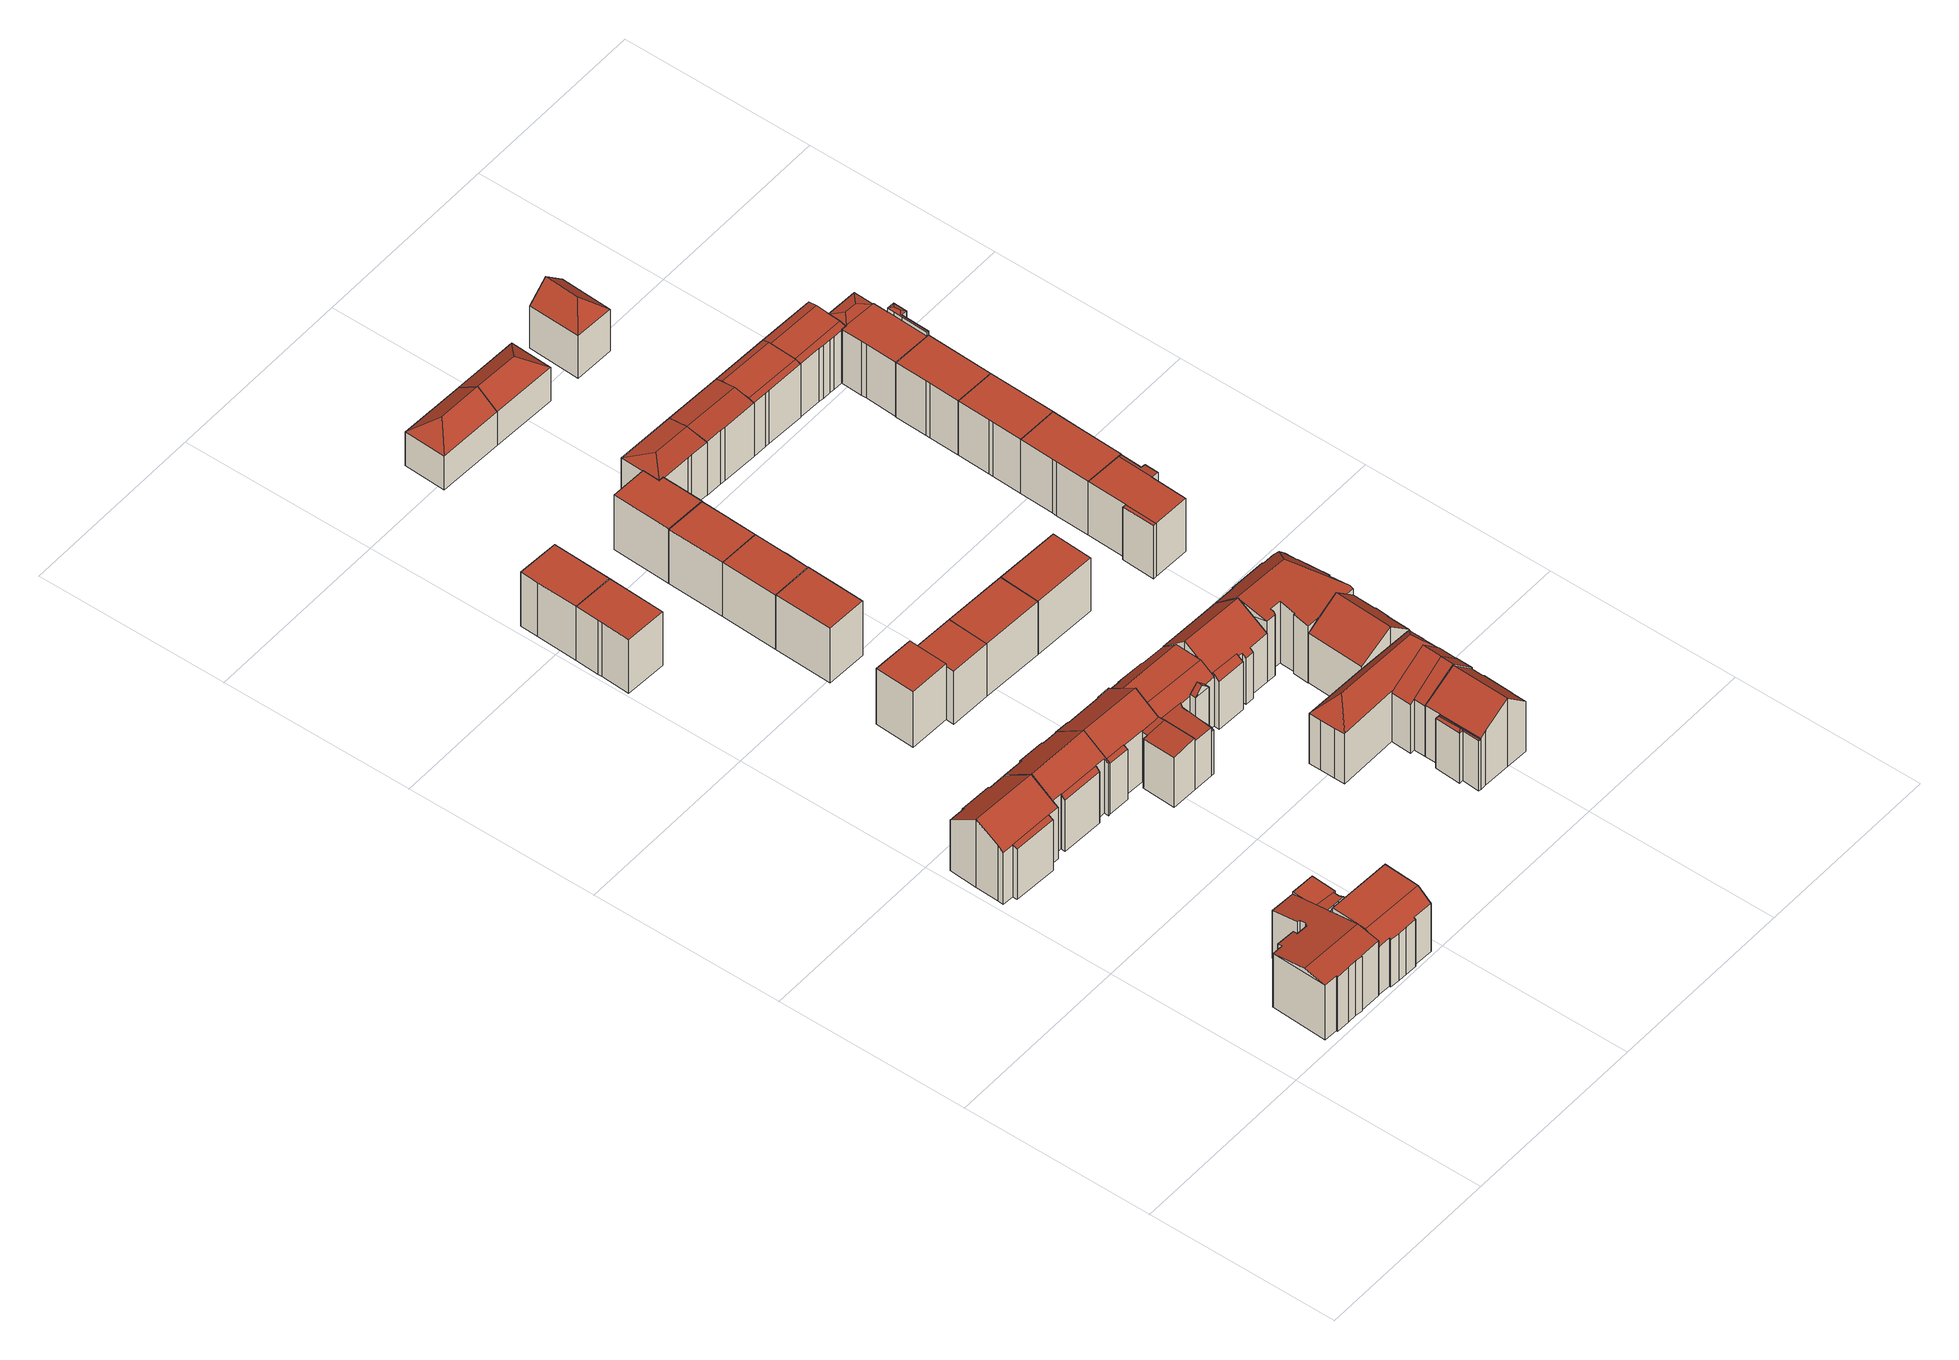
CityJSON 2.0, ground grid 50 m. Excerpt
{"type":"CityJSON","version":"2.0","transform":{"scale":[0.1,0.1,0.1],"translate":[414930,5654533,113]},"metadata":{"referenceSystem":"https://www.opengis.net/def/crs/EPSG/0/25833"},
"CityObjects":{
"building1":{"type":"Building","attributes":{"Dachtyp_tdc":"tdcFreeFormRoof","Gemeindeschluessel":14612000,"Dachneigung":10.13,"QualitaetDacherkennung":22,"Geometrietyp2DReferenz":"3000","measuredHeight":17.87,"function":"31001_9998","roofType":"5000"},"geometry":[{"type":"Solid","lod":"2","boundaries":[[[[0,1,2,3]],[[1,4,5,2]],[[4,6,7,5]],[[6,8,9,7]],[[8,10,11,9]],[[10,12,13,11]],[[12,14,15,13]],[[14,16,17,15]],[[16,18,19,17]],[[18,20,21,19]],[[20,22,23,21]],[[22,24,25,23]],[[24,26,27,25]],[[26,28,29,27]],[[28,30,31,29]],[[30,32,33,31]],[[32,34,35,33]],[[34,36,37,35]],[[36,38,39,37]],[[38,0,3,39]],[[22,20,18,16,40,41,30,28,26,24]],[[40,14,12,10,8,6,4,1,0,38,36,34,32,41]],[[32,30,41]],[[16,14,40]],[[3,2,5,7,9,11,13,15,17,19,21,23,25,27,29,31,33,35,37,39]]]],"semantics":{"surfaces":[{"type":"WallSurface"},{"type":"RoofSurface"},{"type":"GroundSurface"}],"values":[[0,0,0,0,0,0,0,0,0,0,0,0,0,0,0,0,0,0,0,0,1,1,0,0,2]]}}]},
"building2":{"type":"Building","attributes":{"Gemeindeschluessel":14612000,"Geometrietyp2DReferenz":"3000","function":"31001_9998","roofType":"9999"},"children":["building2-1","building2-2"]},
"building2-1":{"type":"BuildingPart","attributes":{"Dachtyp_tdc":"tdcGableRoof","Dachneigung":35.76,"QualitaetDacherkennung":79,"Geometrietyp2DReferenz":"3000","measuredHeight":20.87,"roofType":"3100"},"parents":["building2"],"geometry":[{"type":"MultiSurface","lod":"2","boundaries":[[[42,43,44,45]],[[46,47,48,49]],[[47,50,51,48]],[[50,52,53,51]],[[52,54,55,53]],[[54,56,57,55]],[[56,58,59,57]],[[58,60,61,59]],[[60,62,63,61]],[[62,64,65,63]],[[64,66,67,65]],[[66,68,69,67]],[[68,70,71,69]],[[70,72,73,71]],[[72,42,45,73]],[[68,66,64,62,60,58,56,54,52]],[[52,50,47,46,43,42,72,70,68]],[[45,44,49,48,51,53,55,57,59,61,63,65,67,69,71,73]]],"semantics":{"surfaces":[{"type":"WallSurface"},{"type":"RoofSurface"},{"type":"GroundSurface"}],"values":[0,0,0,0,0,0,0,0,0,0,0,0,0,0,0,1,1,2]}}]},
"building2-2":{"type":"BuildingPart","attributes":{"Dachtyp_tdc":"tdcPolyFlatRoof","Dachneigung":26.68,"QualitaetDacherkennung":44,"Geometrietyp2DReferenz":"3000","measuredHeight":16.11,"roofType":"2100"},"parents":["building2"],"geometry":[{"type":"MultiSurface","lod":"2","boundaries":[[[74,75,46,49,76]],[[77,78,79,44,43]],[[78,74,76,79]],[[78,77,75,74]],[[76,49,44,79]]],"semantics":{"surfaces":[{"type":"WallSurface"},{"type":"RoofSurface"},{"type":"GroundSurface"}],"values":[0,0,0,1,2]}}]},
"building3":{"type":"Building","attributes":{"Gemeindeschluessel":14612000,"Geometrietyp2DReferenz":"3000","function":"31001_9998","roofType":"9999"},"children":["building3-1","building3-2","building3-3"]},
"building3-1":{"type":"BuildingPart","attributes":{"Dachtyp_tdc":"tdcPolyFlatRoof","Dachneigung":2.67,"QualitaetDacherkennung":69,"Geometrietyp2DReferenz":"3000","measuredHeight":15.21,"roofType":"2100"},"parents":["building3"],"geometry":[{"type":"MultiSurface","lod":"2","boundaries":[[[80,81,82,83,84]],[[81,85,86,87,82]],[[88,89,90,91,92,93]],[[88,85,81,80,89]],[[91,83,82,87,92]]],"semantics":{"surfaces":[{"type":"WallSurface"},{"type":"RoofSurface"},{"type":"GroundSurface"}],"values":[0,0,0,1,2]}}]},
"building3-2":{"type":"BuildingPart","attributes":{"Dachtyp_tdc":"tdcPolyFlatRoof","Dachneigung":0,"QualitaetDacherkennung":48,"Geometrietyp2DReferenz":"3000","measuredHeight":15.08,"roofType":"1000"},"parents":["building3"],"geometry":[{"type":"MultiSurface","lod":"2","boundaries":[[[90,94,15,91]],[[94,95,96,15]],[[95,97,98,96]],[[97,84,83,98]],[[84,97,95,94,90]],[[91,15,96,98,83]]],"semantics":{"surfaces":[{"type":"WallSurface"},{"type":"RoofSurface"},{"type":"GroundSurface"}],"values":[0,0,0,0,1,2]}}]},
"building3-3":{"type":"BuildingPart","attributes":{"Dachtyp_tdc":"tdcCutGableRoof","Dachneigung":0.416,"QualitaetDacherkennung":64,"Geometrietyp2DReferenz":"3000","measuredHeight":17.98,"roofType":"9999"},"parents":["building3"],"geometry":[{"type":"MultiSurface","lod":"2","boundaries":[[[86,99,100,87]],[[99,101,102,100]],[[101,103,104,102]],[[103,105,106,104]],[[105,107,108,106]],[[107,109,110,108]],[[109,111,112,110]],[[111,113,114,112]],[[113,115,116,114]],[[115,117,118,116]],[[117,119,120,118]],[[119,121,122,120]],[[121,123,124,122]],[[123,125,126,124]],[[125,127,128,126]],[[127,129,130,128]],[[129,131,17,130]],[[131,132,133,17]],[[132,134,135,133]],[[134,93,92,135]],[[111,109,107,105,103,101,99,86,93,134]],[[132,131,129,127,125,123,121,119,117,115,113]],[[134,132,113,111]],[[92,87,100,102,104,106,108,110,112,114,116,118,120,122,124,126,128,130,17,133,135]]],"semantics":{"surfaces":[{"type":"WallSurface"},{"type":"RoofSurface"},{"type":"GroundSurface"}],"values":[0,0,0,0,0,0,0,0,0,0,0,0,0,0,0,0,0,0,0,0,1,1,1,2]}}]},
"building4":{"type":"Building","attributes":{"Gemeindeschluessel":14612000,"Geometrietyp2DReferenz":"3000","function":"31001_9998","roofType":"9999"},"children":["building4-1","building4-2"]},
"building4-1":{"type":"BuildingPart","attributes":{"Dachtyp_tdc":"tdcGableRoof","Dachneigung":36.24,"QualitaetDacherkennung":75,"Geometrietyp2DReferenz":"3000","measuredHeight":21.09,"roofType":"3100"},"parents":["building4"],"geometry":[{"type":"MultiSurface","lod":"2","boundaries":[[[136,137,138,139]],[[137,140,138]],[[141,142,143,144,145]],[[142,70,146,143]],[[70,147,148,146]],[[147,149,150,148]],[[149,151,152,150]],[[151,153,154,152]],[[153,155,156,154]],[[155,157,158,156]],[[157,159,160,158]],[[159,161,162,160]],[[161,163,164,162]],[[163,165,166,164]],[[165,136,139,166]],[[161,159,157,155,153,151,149,147]],[[147,70,142,141,137,136,165,163,161]],[[139,138,144,143,146,148,150,152,154,156,158,160,162,164,166]]],"semantics":{"surfaces":[{"type":"WallSurface"},{"type":"RoofSurface"},{"type":"GroundSurface"}],"values":[0,0,0,0,0,0,0,0,0,0,0,0,0,0,0,1,1,2]}}]},
"building4-2":{"type":"BuildingPart","attributes":{"Dachtyp_tdc":"tdcPolyFlatRoof","Dachneigung":36.3,"QualitaetDacherkennung":16,"Geometrietyp2DReferenz":"3000","measuredHeight":16.67,"roofType":"2100"},"parents":["building4"],"geometry":[{"type":"MultiSurface","lod":"2","boundaries":[[[140,167,168,138]],[[167,169,170,168]],[[169,145,144,170]],[[145,169,167,140]],[[138,168,170,144]]],"semantics":{"surfaces":[{"type":"WallSurface"},{"type":"RoofSurface"},{"type":"GroundSurface"}],"values":[0,0,0,1,2]}}]},
"building5":{"type":"Building","attributes":{"Dachtyp_tdc":"tdcPolyFlatRoof","Gemeindeschluessel":14612000,"Dachneigung":0,"QualitaetDacherkennung":67,"Geometrietyp2DReferenz":"3000","measuredHeight":16.69,"function":"31001_9998","roofType":"1000"},"geometry":[{"type":"Solid","lod":"2","boundaries":[[[[171,172,173,174]],[[172,175,176,173]],[[175,177,178,176]],[[177,179,180,178]],[[179,181,182,180]],[[181,171,174,182]],[[181,179,177,175,172,171]],[[174,173,176,178,180,182]]]],"semantics":{"surfaces":[{"type":"WallSurface"},{"type":"RoofSurface"},{"type":"GroundSurface"}],"values":[[0,0,0,0,0,0,1,2]]}}]},
"building6":{"type":"Building","attributes":{"Dachtyp_tdc":"tdcPolyFlatRoof","Gemeindeschluessel":14612000,"Dachneigung":0,"QualitaetDacherkennung":66,"Geometrietyp2DReferenz":"3000","measuredHeight":16.66,"function":"31001_9998","roofType":"1000"},"geometry":[{"type":"Solid","lod":"2","boundaries":[[[[177,183,184,178]],[[183,185,186,184]],[[185,187,188,186]],[[187,189,190,188]],[[189,179,180,190]],[[179,177,178,180]],[[179,189,187,185,183,177]],[[178,184,186,188,190,180]]]],"semantics":{"surfaces":[{"type":"WallSurface"},{"type":"RoofSurface"},{"type":"GroundSurface"}],"values":[[0,0,0,0,0,0,1,2]]}}]},
"building7":{"type":"Building","attributes":{"Gemeindeschluessel":14612000,"Geometrietyp2DReferenz":"3000","function":"31001_9998","roofType":"9999"},"children":["building7-1","building7-2","building7-3","building7-4"]},
"building7-1":{"type":"BuildingPart","attributes":{"Dachtyp_tdc":"tdcGableRoof","Dachneigung":34.81,"QualitaetDacherkennung":81,"Geometrietyp2DReferenz":"3000","measuredHeight":20.16,"roofType":"3100"},"parents":["building7"],"geometry":[{"type":"MultiSurface","lod":"2","boundaries":[[[191,192,193,194]],[[192,195,196,193]],[[195,197,198,196]],[[197,199,200,198]],[[199,201,202,200]],[[201,203,204,202]],[[203,205,206,204]],[[207,208,209,210,211]],[[212,213,214,215]],[[213,216,217,214]],[[216,218,219,217]],[[218,191,194,219]],[[213,212,208,207,220,205,203]],[[203,201,199,197,195,192,191,218,216,213]],[[194,193,196,198,200,202,204,206,210,209,215,214,217,219]]],"semantics":{"surfaces":[{"type":"WallSurface"},{"type":"RoofSurface"},{"type":"GroundSurface"}],"values":[0,0,0,0,0,0,0,0,0,0,0,0,1,1,2]}}]},
"building7-2":{"type":"BuildingPart","attributes":{"Dachtyp_tdc":"tdcPolyFlatRoof","Dachneigung":5.55,"QualitaetDacherkennung":67,"Geometrietyp2DReferenz":"3000","measuredHeight":15.84,"roofType":"2100"},"parents":["building7"],"geometry":[{"type":"MultiSurface","lod":"2","boundaries":[[[221,222,223,206,205]],[[211,210,224,225]],[[225,226,222,221,220,211]],[[210,206,223,224]]],"semantics":{"surfaces":[{"type":"WallSurface"},{"type":"RoofSurface"},{"type":"GroundSurface"}],"values":[0,0,1,2]}}]},
"building7-3":{"type":"BuildingPart","attributes":{"Dachtyp_tdc":"tdcPolyFlatRoof","Dachneigung":24.19,"QualitaetDacherkennung":77,"Geometrietyp2DReferenz":"3000","measuredHeight":15.97,"roofType":"2100"},"parents":["building7"],"geometry":[{"type":"MultiSurface","lod":"2","boundaries":[[[227,228,229,209,208]],[[228,230,231,229]],[[230,232,212,215,231]],[[232,230,228,227]],[[209,229,231,215]]],"semantics":{"surfaces":[{"type":"WallSurface"},{"type":"RoofSurface"},{"type":"GroundSurface"}],"values":[0,0,0,1,2]}}]},
"building7-4":{"type":"BuildingPart","attributes":{"Dachtyp_tdc":"tdcPolyFlatRoof","Dachneigung":6.52,"QualitaetDacherkennung":81,"Geometrietyp2DReferenz":"3000","measuredHeight":15.91,"roofType":"2100"},"parents":["building7"],"geometry":[{"type":"MultiSurface","lod":"2","boundaries":[[[233,225,224,234]],[[235,236,237,223,222]],[[236,238,239,237]],[[238,233,234,239]],[[238,236,235,226,225,233]],[[234,224,223,237,239]]],"semantics":{"surfaces":[{"type":"WallSurface"},{"type":"RoofSurface"},{"type":"GroundSurface"}],"values":[0,0,0,0,1,2]}}]},
"building8":{"type":"Building","attributes":{"Gemeindeschluessel":14612000,"Geometrietyp2DReferenz":"3000","function":"31001_9998","roofType":"9999"},"children":["building8-1","building8-2"]},
"building8-1":{"type":"BuildingPart","attributes":{"Dachtyp_tdc":"tdcPolyFlatRoof","Dachneigung":0,"QualitaetDacherkennung":67,"Geometrietyp2DReferenz":"3000","measuredHeight":16.32,"roofType":"1000"},"parents":["building8"],"geometry":[{"type":"MultiSurface","lod":"2","boundaries":[[[240,241,242,243]],[[244,245,246,247]],[[245,248,249,246]],[[248,250,251,249]],[[250,252,253,251]],[[252,240,243,253]],[[252,250,248,245,244,241,240]],[[243,242,247,246,249,251,253]]],"semantics":{"surfaces":[{"type":"WallSurface"},{"type":"RoofSurface"},{"type":"GroundSurface"}],"values":[0,0,0,0,0,0,1,2]}}]},
"building8-2":{"type":"BuildingPart","attributes":{"Dachtyp_tdc":"tdcPolyFlatRoof","Dachneigung":0,"QualitaetDacherkennung":63,"Geometrietyp2DReferenz":"3000","measuredHeight":17.08,"roofType":"1000"},"parents":["building8"],"geometry":[{"type":"MultiSurface","lod":"2","boundaries":[[[254,255,256,242,241]],[[255,257,258,256]],[[257,259,244,247,258]],[[259,257,255,254]],[[242,256,258,247]]],"semantics":{"surfaces":[{"type":"WallSurface"},{"type":"RoofSurface"},{"type":"GroundSurface"}],"values":[0,0,0,1,2]}}]},
"building9":{"type":"Building","attributes":{"Dachtyp_tdc":"tdcPolyFlatRoof","Gemeindeschluessel":14612000,"Dachneigung":0,"QualitaetDacherkennung":48,"Geometrietyp2DReferenz":"3000","measuredHeight":16.75,"function":"31001_9998","roofType":"1000"},"geometry":[{"type":"Solid","lod":"2","boundaries":[[[[260,261,262,263]],[[261,264,265,262]],[[264,266,267,265]],[[266,268,269,267]],[[268,260,263,269]],[[268,266,264,261,260]],[[263,262,265,267,269]]]],"semantics":{"surfaces":[{"type":"WallSurface"},{"type":"RoofSurface"},{"type":"GroundSurface"}],"values":[[0,0,0,0,0,1,2]]}}]},
"building10":{"type":"Building","attributes":{"Gemeindeschluessel":14612000,"Geometrietyp2DReferenz":"3000","function":"31001_9998","roofType":"9999"},"children":["building10-1","building10-2","building10-3","building10-4"]},
"building10-1":{"type":"BuildingPart","attributes":{"Dachtyp_tdc":"tdcGableRoof","Dachneigung":42.31,"QualitaetDacherkennung":52,"Geometrietyp2DReferenz":"3000","measuredHeight":17.68,"roofType":"3100"},"parents":["building10"],"geometry":[{"type":"MultiSurface","lod":"2","boundaries":[[[270,271,272,273,274]],[[271,275,276,272]],[[275,277,278,279,276]],[[270,280,281,271]],[[282,281,280,283]],[[277,283,280,270]],[[275,282,283,277]],[[271,281,282,275]],[[272,276,279,273]]],"semantics":{"surfaces":[{"type":"WallSurface"},{"type":"RoofSurface"},{"type":"GroundSurface"}],"values":[0,0,0,1,1,0,0,0,2]}}]},
"building10-2":{"type":"BuildingPart","attributes":{"Dachtyp_tdc":"tdcPolyFlatRoof","Dachneigung":3.06,"QualitaetDacherkennung":76,"Geometrietyp2DReferenz":"3000","measuredHeight":15.41,"roofType":"2100"},"parents":["building10"],"geometry":[{"type":"MultiSurface","lod":"2","boundaries":[[[284,285,286,287,288]],[[285,289,290,291,286]],[[292,293,294,295,296]],[[293,297,298,299,294]],[[297,293,292,289,285,284]],[[287,286,291,295,294,299]]],"semantics":{"surfaces":[{"type":"WallSurface"},{"type":"RoofSurface"},{"type":"GroundSurface"}],"values":[0,0,0,0,1,2]}}]},
"building10-3":{"type":"BuildingPart","attributes":{"Dachtyp_tdc":"tdcFreeFormRoof","Dachneigung":68.89,"QualitaetDacherkennung":36,"Geometrietyp2DReferenz":"3000","measuredHeight":14.63,"roofType":"5000"},"parents":["building10"],"geometry":[{"type":"MultiSurface","lod":"2","boundaries":[[[290,300,301,291]],[[300,302,303,301]],[[302,296,295,303]],[[304,296,302]],[[305,304,302,300]],[[305,300,290]],[[304,305,290,296]],[[291,301,303,295]]],"semantics":{"surfaces":[{"type":"WallSurface"},{"type":"RoofSurface"},{"type":"GroundSurface"}],"values":[0,0,0,1,1,1,1,2]}}]},
"building10-4":{"type":"BuildingPart","attributes":{"Dachtyp_tdc":"tdcCutGableRoof","Dachneigung":0.755,"QualitaetDacherkennung":48,"Geometrietyp2DReferenz":"3000","measuredHeight":17.8,"roofType":"9999"},"parents":["building10"],"geometry":[{"type":"MultiSurface","lod":"2","boundaries":[[[306,298,288,307,278,308,274,309,310]],[[311,312,313,314,315,316,317,318]],[[310,311,318,306]],[[319,273,279,320,287,299,321,322,323,324,325,326,327,328,329,330]],[[309,274,273,319]],[[278,307,320,279]],[[307,288,287,320]],[[298,306,321,299]],[[306,318,322,321]],[[318,317,323,322]],[[317,316,324,323]],[[316,315,325,324]],[[315,314,326,325]],[[314,313,327,326]],[[313,312,328,327]],[[312,311,329,328]],[[311,310,330,329]],[[310,309,319,330]]],"semantics":{"surfaces":[{"type":"RoofSurface"},{"type":"GroundSurface"},{"type":"WallSurface"}],"values":[0,0,0,1,2,2,2,2,2,2,2,2,2,2,2,2,2,2]}}]},
"building11":{"type":"Building","attributes":{"Dachtyp_tdc":"tdcPolyFlatRoof","Gemeindeschluessel":14612000,"Dachneigung":0,"QualitaetDacherkennung":65,"Geometrietyp2DReferenz":"3000","measuredHeight":16.65,"function":"31001_9998","roofType":"1000"},"geometry":[{"type":"Solid","lod":"2","boundaries":[[[[331,332,333,334]],[[332,335,336,333]],[[335,337,338,336]],[[337,339,340,338]],[[339,341,342,340]],[[341,331,334,342]],[[341,339,337,335,332,331]],[[334,333,336,338,340,342]]]],"semantics":{"surfaces":[{"type":"WallSurface"},{"type":"RoofSurface"},{"type":"GroundSurface"}],"values":[[0,0,0,0,0,0,1,2]]}}]},
"building12":{"type":"Building","attributes":{"Dachtyp_tdc":"tdcPolyFlatRoof","Gemeindeschluessel":14612000,"Dachneigung":0,"QualitaetDacherkennung":61,"Geometrietyp2DReferenz":"3000","measuredHeight":16.69,"function":"31001_9998","roofType":"1000"},"geometry":[{"type":"Solid","lod":"2","boundaries":[[[[332,343,344,333]],[[343,345,346,344]],[[345,347,348,346]],[[347,349,350,348]],[[349,335,336,350]],[[335,332,333,336]],[[335,349,347,345,343,332]],[[333,344,346,348,350,336]]]],"semantics":{"surfaces":[{"type":"WallSurface"},{"type":"RoofSurface"},{"type":"GroundSurface"}],"values":[[0,0,0,0,0,0,1,2]]}}]},
"building13":{"type":"Building","attributes":{"Dachtyp_tdc":"tdcPolyFlatRoof","Gemeindeschluessel":14612000,"Dachneigung":0,"QualitaetDacherkennung":66,"Geometrietyp2DReferenz":"3000","measuredHeight":16.32,"function":"31001_9998","roofType":"1000"},"geometry":[{"type":"Solid","lod":"2","boundaries":[[[[252,250,251,253]],[[250,351,352,251]],[[351,353,354,352]],[[353,252,253,354]],[[353,351,250,252]],[[253,251,352,354]]]],"semantics":{"surfaces":[{"type":"WallSurface"},{"type":"RoofSurface"},{"type":"GroundSurface"}],"values":[[0,0,0,0,1,2]]}}]},
"building14":{"type":"Building","attributes":{"Dachtyp_tdc":"tdcPolyFlatRoof","Gemeindeschluessel":14612000,"Dachneigung":0,"QualitaetDacherkennung":64,"Geometrietyp2DReferenz":"3000","measuredHeight":16.73,"function":"31001_9998","roofType":"1000"},"geometry":[{"type":"Solid","lod":"2","boundaries":[[[[355,356,346,357]],[[356,358,344,346]],[[358,359,360,344]],[[359,361,362,360]],[[361,363,364,362]],[[363,365,366,364]],[[365,367,368,366]],[[367,355,357,368]],[[367,365,363,361,359,358,356,355]],[[357,346,344,360,362,364,366,368]]]],"semantics":{"surfaces":[{"type":"WallSurface"},{"type":"RoofSurface"},{"type":"GroundSurface"}],"values":[[0,0,0,0,0,0,0,0,1,2]]}}]},
"building15":{"type":"Building","attributes":{"Gemeindeschluessel":14612000,"Geometrietyp2DReferenz":"3000","function":"31001_9998","roofType":"9999"},"children":["building15-1","building15-2"]},
"building15-1":{"type":"BuildingPart","attributes":{"Dachtyp_tdc":"tdcPolyFlatRoof","Dachneigung":41.35,"QualitaetDacherkennung":55,"Geometrietyp2DReferenz":"3000","measuredHeight":16.23,"roofType":"2100"},"parents":["building15"],"geometry":[{"type":"MultiSurface","lod":"2","boundaries":[[[369,370,371,372,373]],[[370,374,375,371]],[[374,376,319,375]],[[376,377,378,379,319]],[[376,374,370,369,377]],[[379,372,371,375,319]]],"semantics":{"surfaces":[{"type":"WallSurface"},{"type":"RoofSurface"},{"type":"GroundSurface"}],"values":[0,0,0,0,1,2]}}]},
"building15-2":{"type":"BuildingPart","attributes":{"Dachtyp_tdc":"tdcGableRoof","Dachneigung":33.8,"QualitaetDacherkennung":57,"Geometrietyp2DReferenz":"3000","measuredHeight":20.32,"roofType":"3100"},"parents":["building15"],"geometry":[{"type":"MultiSurface","lod":"2","boundaries":[[[380,381,382,383]],[[381,384,385,382]],[[384,373,372,385]],[[378,386,387,379]],[[386,388,328,387]],[[388,389,390,328]],[[389,391,392,390]],[[391,393,394,392]],[[393,395,396,394]],[[395,380,383,396]],[[391,389,388,386]],[[386,378,373,384,381,380,395,393,391]],[[383,382,385,372,379,387,328,390,392,394,396]]],"semantics":{"surfaces":[{"type":"WallSurface"},{"type":"RoofSurface"},{"type":"GroundSurface"}],"values":[0,0,0,0,0,0,0,0,0,0,1,1,2]}}]},
"building16":{"type":"Building","attributes":{"Gemeindeschluessel":14612000,"Geometrietyp2DReferenz":"3000","function":"31001_9998","roofType":"9999"},"children":["building16-1","building16-2","building16-3"]},
"building16-1":{"type":"BuildingPart","attributes":{"Dachtyp_tdc":"tdcGableRoof","Dachneigung":30.32,"QualitaetDacherkennung":76,"Geometrietyp2DReferenz":"3000","measuredHeight":21.04,"roofType":"3100"},"parents":["building16"],"geometry":[{"type":"MultiSurface","lod":"2","boundaries":[[[397,398,399,400]],[[397,401,402,398]],[[401,403,404,402]],[[397,400,405,406,407,408]],[[408,409,403,401,397]],[[410,411,412,399,398,402,404]]],"semantics":{"surfaces":[{"type":"WallSurface"},{"type":"RoofSurface"},{"type":"GroundSurface"}],"values":[0,0,0,1,1,2]}}]},
"building16-2":{"type":"BuildingPart","attributes":{"Dachtyp_tdc":"tdcGableRoof","Dachneigung":29.51,"QualitaetDacherkennung":62,"Geometrietyp2DReferenz":"3000","measuredHeight":20.96,"roofType":"3100"},"parents":["building16"],"geometry":[{"type":"MultiSurface","lod":"2","boundaries":[[[413,414,415,416,417]],[[414,418,419,415]],[[418,420,421,419]],[[420,400,399,421]],[[422,423,404,403]],[[422,424,425,423]],[[407,406,405,400,420,418,414,413,426]],[[426,427,424,422,403,409,428,407]],[[425,429,416,415,419,421,399,412,411,410,404,423]]],"semantics":{"surfaces":[{"type":"WallSurface"},{"type":"RoofSurface"},{"type":"GroundSurface"}],"values":[0,0,0,0,0,0,1,1,2]}}]},
"building16-3":{"type":"BuildingPart","attributes":{"Dachtyp_tdc":"tdcFreeFormRoof","Dachneigung":49.81,"QualitaetDacherkennung":7,"Geometrietyp2DReferenz":"3000","measuredHeight":20.99,"roofType":"5000"},"parents":["building16"],"geometry":[{"type":"MultiSurface","lod":"2","boundaries":[[[430,431,432,433]],[[431,434,435,432]],[[434,436,437,435]],[[436,438,439,437]],[[438,440,441,439]],[[440,442,443,441]],[[442,444,445,443]],[[444,417,416,445]],[[446,447,448,425,424]],[[447,430,433,448]],[[417,444,442,440,438,449]],[[438,436,434,450,449]],[[434,431,430,447,450]],[[447,446,427,451,417,449,450]],[[433,432,435,437,439,441,443,445,416,429,425,448]]],"semantics":{"surfaces":[{"type":"WallSurface"},{"type":"RoofSurface"},{"type":"GroundSurface"}],"values":[0,0,0,0,0,0,0,0,0,0,1,1,1,1,2]}}]},
"building17":{"type":"Building","attributes":{"Gemeindeschluessel":14612000,"Geometrietyp2DReferenz":"3000","function":"31001_9998","roofType":"9999"},"children":["building17-1","building17-2"]},
"building17-1":{"type":"BuildingPart","attributes":{"Dachtyp_tdc":"tdcGableRoof","Dachneigung":30.94,"QualitaetDacherkennung":64,"Geometrietyp2DReferenz":"3000","measuredHeight":20.88,"roofType":"3100"},"parents":["building17"],"geometry":[{"type":"MultiSurface","lod":"2","boundaries":[[[452,453,454,455]],[[453,456,457,454]],[[456,458,459,457]],[[458,460,461,459]],[[460,462,463,461]],[[462,464,465,463]],[[466,467,468,469,470]],[[467,471,472,468]],[[471,473,474,472]],[[473,475,476,474]],[[475,452,455,476]],[[471,467,466,464,462,460]],[[460,458,456,453,452,475,473,471]],[[455,454,457,459,461,463,465,469,468,472,474,476]]],"semantics":{"surfaces":[{"type":"WallSurface"},{"type":"RoofSurface"},{"type":"GroundSurface"}],"values":[0,0,0,0,0,0,0,0,0,0,0,1,1,2]}}]},
"building17-2":{"type":"BuildingPart","attributes":{"Dachtyp_tdc":"tdcFreeFormRoof","Dachneigung":44.84,"QualitaetDacherkennung":59,"Geometrietyp2DReferenz":"3000","measuredHeight":15.96,"roofType":"5000"},"parents":["building17"],"geometry":[{"type":"MultiSurface","lod":"2","boundaries":[[[477,478,479,480]],[[478,470,469,479]],[[481,482,483,465]],[[482,484,485,483]],[[484,477,480,485]],[[486,487,484,482]],[[486,482,481]],[[488,489,487,486,481,470]],[[488,470,478]],[[489,488,478,477]],[[487,489,477,484]],[[480,479,469,465,483,485]]],"semantics":{"surfaces":[{"type":"WallSurface"},{"type":"RoofSurface"},{"type":"GroundSurface"}],"values":[0,0,0,0,0,1,1,1,1,1,1,2]}}]},
"building18":{"type":"Building","attributes":{"Dachtyp_tdc":"tdcHipAndGableRoof","Gemeindeschluessel":14612000,"Dachneigung":36.4,"QualitaetDacherkennung":83,"Geometrietyp2DReferenz":"3000","measuredHeight":14.33,"function":"31001_9998","roofType":"5000"},"geometry":[{"type":"Solid","lod":"2","boundaries":[[[[490,491,492,493]],[[491,494,495,492]],[[494,496,497,495]],[[496,490,493,497]],[[494,491,498]],[[490,496,499]],[[491,490,499,498]],[[496,494,498,499]],[[493,492,495,497]]]],"semantics":{"surfaces":[{"type":"WallSurface"},{"type":"RoofSurface"},{"type":"GroundSurface"}],"values":[[0,0,0,0,1,0,1,1,2]]}}]},
"building19":{"type":"Building","attributes":{"Dachtyp_tdc":"tdcPolyFlatRoof","Gemeindeschluessel":14612000,"Dachneigung":0,"QualitaetDacherkennung":68,"Geometrietyp2DReferenz":"3000","measuredHeight":16.43,"function":"31001_9998","roofType":"1000"},"geometry":[{"type":"Solid","lod":"2","boundaries":[[[[353,351,500,501]],[[351,502,503,500]],[[502,504,505,503]],[[504,353,501,505]],[[504,502,351,353]],[[501,500,503,505]]]],"semantics":{"surfaces":[{"type":"WallSurface"},{"type":"RoofSurface"},{"type":"GroundSurface"}],"values":[[0,0,0,0,1,2]]}}]},
"building20":{"type":"Building","attributes":{"Dachtyp_tdc":"tdcHipAndGableRoof","Gemeindeschluessel":14612000,"Dachneigung":10.95,"QualitaetDacherkennung":63,"Geometrietyp2DReferenz":"3000","measuredHeight":17.25,"function":"31001_9998","roofType":"5000"},"geometry":[{"type":"Solid","lod":"2","boundaries":[[[[506,507,508,509]],[[507,510,511,508]],[[510,512,513,511]],[[512,514,515,513]],[[514,516,517,515]],[[516,518,519,517]],[[512,510,507,520]],[[507,506,521,522,518,516,520]],[[516,514,512,520]],[[519,523,524,509,508,511,513,515,517]],[[518,522,523,519]],[[522,521,524,523]],[[521,506,509,524]]]],"semantics":{"surfaces":[{"type":"WallSurface"},{"type":"RoofSurface"},{"type":"GroundSurface"}],"values":[[0,0,0,0,0,0,1,1,1,2,0,0,0]]}}]},
"building21":{"type":"Building","attributes":{"Dachtyp_tdc":"tdcGableRoof","Gemeindeschluessel":14612000,"Dachneigung":31.55,"QualitaetDacherkennung":72,"Geometrietyp2DReferenz":"3000","measuredHeight":20.68,"function":"31001_9998","roofType":"3100"},"geometry":[{"type":"Solid","lod":"2","boundaries":[[[[525,526,527,528]],[[526,529,530,527]],[[529,531,532,530]],[[531,533,534,532]],[[533,535,536,534]],[[535,537,538,536]],[[537,539,540,538]],[[539,541,542,540]],[[541,543,544,542]],[[543,525,528,544]],[[539,537,535,533,531,529,526,525]],[[525,543,541,539]],[[528,527,530,532,534,536,538,540,542,544]]]],"semantics":{"surfaces":[{"type":"WallSurface"},{"type":"RoofSurface"},{"type":"GroundSurface"}],"values":[[0,0,0,0,0,0,0,0,0,0,1,1,2]]}}]},
"building22":{"type":"Building","attributes":{"Dachtyp_tdc":"tdcFreeFormRoof","Gemeindeschluessel":14612000,"Dachneigung":11.38,"QualitaetDacherkennung":25,"Geometrietyp2DReferenz":"3000","measuredHeight":20.28,"function":"31001_9998","roofType":"5000"},"geometry":[{"type":"Solid","lod":"2","boundaries":[[[[545,546,547,548]],[[546,549,550,547]],[[549,551,552,550]],[[551,553,394,552]],[[553,389,390,394]],[[389,554,555,390]],[[554,556,557,555]],[[556,558,559,557]],[[558,560,561,559]],[[560,562,563,561]],[[562,564,565,563]],[[564,566,567,565]],[[566,568,569,567]],[[568,570,571,569]],[[570,572,573,571]],[[572,574,575,573]],[[574,576,577,575]],[[576,578,579,577]],[[578,580,581,579]],[[580,545,548,581]],[[566,564,582,583,584,572,570,568]],[[582,562,560,558,556,554,389,585,583]],[[574,584,583,585,553,551,549,546,545,580,578,576]],[[389,553,585]],[[574,572,584]],[[564,562,582]],[[548,547,550,552,394,390,555,557,559,561,563,565,567,569,571,573,575,577,579,581]]]],"semantics":{"surfaces":[{"type":"WallSurface"},{"type":"RoofSurface"},{"type":"GroundSurface"}],"values":[[0,0,0,0,0,0,0,0,0,0,0,0,0,0,0,0,0,0,0,0,1,1,1,0,0,0,2]]}}]},
"building23":{"type":"Building","attributes":{"Dachtyp_tdc":"tdcHipAndGableRoof","Gemeindeschluessel":14612000,"Dachneigung":36.37,"QualitaetDacherkennung":84,"Geometrietyp2DReferenz":"3000","measuredHeight":14.32,"function":"31001_9998","roofType":"5000"},"geometry":[{"type":"Solid","lod":"2","boundaries":[[[[586,587,588,589]],[[587,490,493,588]],[[490,496,497,493]],[[587,586,590]],[[496,490,499]],[[586,496,499,590]],[[490,587,590,499]],[[497,589,588,493]],[[496,586,589,497]]]],"semantics":{"surfaces":[{"type":"WallSurface"},{"type":"RoofSurface"},{"type":"GroundSurface"}],"values":[[0,0,0,1,0,1,1,2,0]]}}]},
"building24":{"type":"Building","attributes":{"Dachtyp_tdc":"tdcFreeFormRoof","Gemeindeschluessel":14612000,"Dachneigung":10.03,"QualitaetDacherkennung":62,"Geometrietyp2DReferenz":"3000","measuredHeight":17.39,"function":"31001_9998","roofType":"5000"},"geometry":[{"type":"Solid","lod":"2","boundaries":[[[[591,592,593,594]],[[592,595,596,593]],[[595,597,598,596]],[[597,514,599,598]],[[514,600,601,599]],[[600,591,594,601]],[[592,591,602,603,597,595]],[[602,600,514,603]],[[514,597,603]],[[591,600,602]],[[594,593,596,598,599,601]]]],"semantics":{"surfaces":[{"type":"WallSurface"},{"type":"RoofSurface"},{"type":"GroundSurface"}],"values":[[0,0,0,0,0,0,1,1,0,0,2]]}}]},
"building25":{"type":"Building","attributes":{"Gemeindeschluessel":14612000,"Geometrietyp2DReferenz":"3000","function":"31001_9998","roofType":"9999"},"children":["building25-1","building25-2","building25-3"]},
"building25-1":{"type":"BuildingPart","attributes":{"Dachtyp_tdc":"tdcPolyFlatRoof","Dachneigung":0,"QualitaetDacherkennung":91,"Geometrietyp2DReferenz":"3000","measuredHeight":16.28,"roofType":"1000"},"parents":["building25"],"geometry":[{"type":"MultiSurface","lod":"2","boundaries":[[[604,605,606,607]],[[605,608,609,606]],[[608,610,611,609]],[[610,608,605,604]],[[607,606,609,611]]],"semantics":{"surfaces":[{"type":"WallSurface"},{"type":"RoofSurface"},{"type":"GroundSurface"}],"values":[0,0,0,1,2]}}]},
"building25-2":{"type":"BuildingPart","attributes":{"Dachtyp_tdc":"tdcPolyFlatRoof","Dachneigung":0,"QualitaetDacherkennung":76,"Geometrietyp2DReferenz":"3000","measuredHeight":16.47,"roofType":"1000"},"parents":["building25"],"geometry":[{"type":"MultiSurface","lod":"2","boundaries":[[[612,613,604,607,614]],[[615,616,617,611,610]],[[616,618,619,620,617]],[[621,612,614,622,623]],[[621,618,616,615,613,612]],[[614,607,611,617,620,622]]],"semantics":{"surfaces":[{"type":"WallSurface"},{"type":"RoofSurface"},{"type":"GroundSurface"}],"values":[0,0,0,0,1,2]}}]},
"building25-3":{"type":"BuildingPart","attributes":{"Dachtyp_tdc":"tdcPolyFlatRoof","Dachneigung":5.4,"QualitaetDacherkennung":44,"Geometrietyp2DReferenz":"3000","measuredHeight":16.32,"roofType":"2100"},"parents":["building25"],"geometry":[{"type":"MultiSurface","lod":"2","boundaries":[[[624,625,626,627]],[[625,628,629,626]],[[628,630,631,629]],[[630,623,622,631]],[[619,624,627,620]],[[619,623,630,628,625,624]],[[627,626,629,631,622,620]]],"semantics":{"surfaces":[{"type":"WallSurface"},{"type":"RoofSurface"},{"type":"GroundSurface"}],"values":[0,0,0,0,0,1,2]}}]},
"building26":{"type":"Building","attributes":{"Dachtyp_tdc":"tdcFreeFormRoof","Gemeindeschluessel":14612000,"Dachneigung":0.58,"QualitaetDacherkennung":73,"Geometrietyp2DReferenz":"3000","measuredHeight":16.96,"function":"31001_9998","roofType":"5000"},"geometry":[{"type":"Solid","lod":"2","boundaries":[[[[632,633,634,635]],[[633,636,601,634]],[[636,637,638,601]],[[637,639,640,638]],[[639,641,642,640]],[[641,643,644,642]],[[643,591,594,644]],[[591,632,635,594]],[[639,645,646,591,643,641]],[[647,600,648,649]],[[649,648,646,645]],[[632,646,648,633]],[[633,648,600,636]],[[636,600,647,637]],[[637,647,649,645,639]],[[591,646,632]],[[635,634,601,638,640,642,644,594]]]],"semantics":{"surfaces":[{"type":"WallSurface"},{"type":"RoofSurface"},{"type":"GroundSurface"}],"values":[[0,0,0,0,0,0,0,0,1,1,1,0,0,0,0,0,2]]}}]},
"building27":{"type":"Building","attributes":{"Dachtyp_tdc":"tdcPolyFlatRoof","Gemeindeschluessel":14612000,"Dachneigung":0,"QualitaetDacherkennung":86,"Geometrietyp2DReferenz":"3000","measuredHeight":16.59,"function":"31001_9998","roofType":"1000"},"geometry":[{"type":"Solid","lod":"2","boundaries":[[[[616,650,651,652]],[[650,653,654,651]],[[653,655,656,654]],[[655,657,658,656]],[[657,659,660,658]],[[659,661,662,660]],[[661,616,652,662]],[[661,659,657,655,653,650,616]],[[652,651,654,656,658,660,662]]]],"semantics":{"surfaces":[{"type":"WallSurface"},{"type":"RoofSurface"},{"type":"GroundSurface"}],"values":[[0,0,0,0,0,0,0,1,2]]}}]},
"building28":{"type":"Building","attributes":{"Dachtyp_tdc":"tdcHipAndGableRoof","Gemeindeschluessel":14612000,"Dachneigung":43.64,"QualitaetDacherkennung":87,"Geometrietyp2DReferenz":"3000","measuredHeight":17.9,"function":"31001_9998","roofType":"5000"},"geometry":[{"type":"Solid","lod":"2","boundaries":[[[[663,664,665,666]],[[664,667,668,665]],[[667,669,670,668]],[[669,663,666,670]],[[667,664,671]],[[663,669,672]],[[664,663,672,671]],[[669,667,671,672]],[[666,665,668,670]]]],"semantics":{"surfaces":[{"type":"WallSurface"},{"type":"RoofSurface"},{"type":"GroundSurface"}],"values":[[0,0,0,0,1,0,1,1,2]]}}]},
"building29":{"type":"Building","attributes":{"Dachtyp_tdc":"tdcPolyFlatRoof","Gemeindeschluessel":14612000,"Dachneigung":0,"QualitaetDacherkennung":82,"Geometrietyp2DReferenz":"3000","measuredHeight":16.61,"function":"31001_9998","roofType":"1000"},"geometry":[{"type":"Solid","lod":"2","boundaries":[[[[673,674,675,656]],[[674,676,677,675]],[[676,678,679,677]],[[678,680,681,679]],[[680,682,658,681]],[[682,673,656,658]],[[682,680,678,676,674,673]],[[656,675,677,679,681,658]]]],"semantics":{"surfaces":[{"type":"WallSurface"},{"type":"RoofSurface"},{"type":"GroundSurface"}],"values":[[0,0,0,0,0,0,1,2]]}}]},
"building30":{"type":"Building","attributes":{"Dachtyp_tdc":"tdcPolyFlatRoof","Gemeindeschluessel":14612000,"Dachneigung":0,"QualitaetDacherkennung":84,"Geometrietyp2DReferenz":"3000","measuredHeight":16.7,"function":"31001_9998","roofType":"1000"},"geometry":[{"type":"Solid","lod":"2","boundaries":[[[[678,683,684,685]],[[683,686,687,684]],[[686,688,689,687]],[[688,690,691,689]],[[690,680,692,691]],[[680,678,685,692]],[[680,690,688,686,683,678]],[[685,684,687,689,691,692]]]],"semantics":{"surfaces":[{"type":"WallSurface"},{"type":"RoofSurface"},{"type":"GroundSurface"}],"values":[[0,0,0,0,0,0,1,2]]}}]},
"building31":{"type":"Building","attributes":{"Gemeindeschluessel":14612000,"Geometrietyp2DReferenz":"3000","function":"31001_9998","roofType":"9999"},"children":["building31-1","building31-2"]},
"building31-1":{"type":"BuildingPart","attributes":{"Dachtyp_tdc":"tdcCutGableRoof","Dachneigung":0.558,"QualitaetDacherkennung":67,"Geometrietyp2DReferenz":"3000","measuredHeight":16.88,"roofType":"9999"},"parents":["building31"],"geometry":[{"type":"MultiSurface","lod":"2","boundaries":[[[693,694,695,696]],[[694,697,698,695]],[[697,699,700,698]],[[699,701,702,700]],[[701,703,704,702]],[[703,705,706,704]],[[705,639,707,706]],[[639,708,709,707]],[[708,710,711,709]],[[710,647,712,711]],[[647,713,714,712]],[[713,715,714]],[[716,717,718]],[[716,693,696,717]],[[719,713,647,710]],[[708,639,705,703,701,699,697,694,693]],[[710,708,693,716,719]],[[696,695,698,700,702,704,706,707,709,711,712,714,720,717]]],"semantics":{"surfaces":[{"type":"WallSurface"},{"type":"RoofSurface"},{"type":"GroundSurface"}],"values":[0,0,0,0,0,0,0,0,0,0,0,0,0,0,1,1,1,2]}}]},
"building31-2":{"type":"BuildingPart","attributes":{"Dachtyp_tdc":"tdcFreeFormRoof","Dachneigung":16.98,"QualitaetDacherkennung":20,"Geometrietyp2DReferenz":"3000","measuredHeight":5.99,"roofType":"5000"},"parents":["building31"],"geometry":[{"type":"MultiSurface","lod":"2","boundaries":[[[721,722,723,724]],[[722,725,726,723]],[[725,718,717,726]],[[715,721,724,714]],[[718,725,727,728]],[[725,722,727]],[[722,721,728,727]],[[721,715,729,718,728]],[[724,723,726,717,720,714]]],"semantics":{"surfaces":[{"type":"WallSurface"},{"type":"RoofSurface"},{"type":"GroundSurface"}],"values":[0,0,0,0,1,1,1,1,2]}}]},
"building32":{"type":"Building","attributes":{"Gemeindeschluessel":14612000,"Geometrietyp2DReferenz":"3000","function":"31001_9998","roofType":"9999"},"children":["building32-1","building32-2","building32-3"]},
"building32-1":{"type":"BuildingPart","attributes":{"Dachtyp_tdc":"tdcFreeFormRoof","Dachneigung":10.41,"QualitaetDacherkennung":79,"Geometrietyp2DReferenz":"3000","measuredHeight":16.87,"roofType":"5000"},"parents":["building32"],"geometry":[{"type":"MultiSurface","lod":"2","boundaries":[[[694,730,717,695]],[[730,731,726,717]],[[731,732,733,726]],[[734,732,731]],[[735,734,731,730]],[[735,730,694]],[[734,735,694,732]],[[695,717,726,733]]],"semantics":{"surfaces":[{"type":"WallSurface"},{"type":"RoofSurface"},{"type":"GroundSurface"}],"values":[0,0,0,1,1,1,1,2]}}]},
"building32-2":{"type":"BuildingPart","attributes":{"Dachtyp_tdc":"tdcFreeFormRoof","Dachneigung":13.76,"QualitaetDacherkennung":51,"Geometrietyp2DReferenz":"3000","measuredHeight":18.1,"roofType":"5000"},"parents":["building32"],"geometry":[{"type":"MultiSurface","lod":"2","boundaries":[[[736,737,738,739]],[[737,740,741,742,738]],[[743,744,745,746,747]],[[744,748,749,745]],[[748,736,739,749]],[[750,751,748,744]],[[750,744,743]],[[752,753,751,750,743,740]],[[752,740,737]],[[753,752,737,736]],[[751,753,736,748]],[[739,738,742,746,745,749]]],"semantics":{"surfaces":[{"type":"WallSurface"},{"type":"RoofSurface"},{"type":"GroundSurface"}],"values":[0,0,0,0,0,1,1,1,1,1,1,2]}}]},
"building32-3":{"type":"BuildingPart","attributes":{"Dachtyp_tdc":"tdcPolyFlatRoof","Dachneigung":0,"QualitaetDacherkennung":71,"Geometrietyp2DReferenz":"3000","measuredHeight":16.61,"roofType":"1000"},"parents":["building32"],"geometry":[{"type":"MultiSurface","lod":"2","boundaries":[[[688,754,755,756]],[[754,757,758,755]],[[757,759,698,758]],[[759,760,694,695,698]],[[761,747,746,733,732]],[[741,688,756,742]],[[741,747,761,760,759,757,754,688]],[[756,755,758,698,695,733,746,742]]],"semantics":{"surfaces":[{"type":"WallSurface"},{"type":"RoofSurface"},{"type":"GroundSurface"}],"values":[0,0,0,0,0,0,1,2]}}]}
},
"vertices":[
[212,174,176],[211,162,178],[211,162,15],[212,174,15],[240,160,178],[240,160,15],[246,169,177],[246,169,15],[247,184,174],[247,184,15],[241,185,174],[241,185,15],[243,255,161],[243,255,15],[308,252,161],[308,252,15],[297,11,183],[297,11,15],[240,12,183],[240,12,15],[240,10,182],[240,10,15],[221,12,183],[221,12,15],[197,13,183],[197,13,15],[161,13,182],[161,13,15],[161,17,183],[161,17,15],[125,19,183],[125,19,15],[132,163,179],[132,163,15],[132,166,178],[132,166,15],[162,165,178],[162,165,15],[163,177,176],[163,177,15],[300,69,194],[128,77,194],
[158,793,172],[158,792,172],[158,792,13],[158,793,13],[42,798,172],[13,800,172],[13,800,13],[42,798,13],[14,815,182],[14,815,13],[17,876,222],[17,876,13],[21,950,169],[21,950,13],[28,949,169],[28,949,13],[65,947,169],[65,947,13],[65,952,165],[65,952,13],[148,948,165],[148,948,13],[148,942,169],[148,942,13],[195,940,169],[195,940,13],[192,866,222],[192,866,13],[189,806,182],[189,806,13],[189,791,172],[189,791,13],
[42,786,168],[42,798,174],[42,786,13],[158,792,174],[157,779,168],[157,779,13],
[361,183,167],[360,168,167],[360,168,15],[361,183,15],[361,183,166],[365,159,166],[365,159,140],[365,159,15],[304,162,166],[305,188,168],[305,188,166],[305,188,15],[304,162,15],[304,162,140],
[308,252,166],[371,249,166],[371,249,15],[367,183,166],[367,183,15],
[392,158,139],[392,158,15],[394,158,139],[394,158,15],[395,167,115],[395,167,15],[443,165,114],[443,165,15],[442,155,141],[442,155,15],[473,154,140],[473,154,15],[472,132,195],[472,132,15],[467,39,195],[467,39,15],[466,3,163],[466,3,15],[412,6,163],[412,6,15],[412,2,159],[412,2,15],[382,3,159],[382,3,15],[358,4,159],[358,4,15],[333,6,159],[333,6,15],[333,10,163],[333,10,15],[300,11,162],[300,11,15],[297,11,163],[299,47,195],[299,47,15],[303,140,195],[303,140,15],
[354,797,181],[327,798,182],[327,798,14],[354,797,14],[327,798,181],[216,804,182],[217,804,182],[217,804,14],[216,804,14],[216,804,181],[189,806,14],[192,865,225],[192,865,14],[195,940,170],[195,940,14],[249,937,170],[249,937,14],[249,943,166],[249,943,14],[319,939,166],[319,939,14],[319,934,170],[319,934,14],[363,932,170],[363,932,14],[360,857,225],[360,857,14],[358,785,173],[358,785,14],[354,785,173],[354,785,14],
[325,787,172],[325,787,14],[215,792,172],[215,792,14],
[8,1808,172],[12,1883,172],[12,1883,6],[8,1808,6],[12,1893,172],[12,1893,6],[15,1956,172],[15,1956,6],[123,1950,172],[123,1950,6],[117,1802,172],[117,1802,6],
[19,2062,172],[19,2062,6],[21,2110,172],[21,2110,6],[39,2109,172],[39,2109,6],[129,2104,172],[129,2104,6],
[401,933,166],[401,930,168],[401,930,15],[401,933,15],[497,926,167],[497,926,15],[497,928,166],[497,928,15],[533,927,166],[533,927,15],[533,924,167],[533,924,15],[531,853,217],[531,853,15],[528,788,171],[528,788,15],[475,790,171],[416,794,171],[416,794,15],[475,790,15],[475,790,168],[358,797,172],[361,862,217],[361,862,15],[358,797,15],[363,932,168],[363,932,15],[363,935,166],[363,935,15],[506,789,171],
[528,788,173],[528,772,173],[528,772,15],[474,776,15],[474,776,168],[494,775,170],
[416,794,175],[415,782,170],[415,782,15],[358,785,170],[358,785,15],[358,797,175],
[462,777,167],[462,777,15],[528,772,174],[525,688,174],[525,688,15],[458,691,167],[458,691,15],
[363,1211,172],[364,1232,172],[364,1232,9],[363,1211,9],[369,1335,172],[373,1335,172],[373,1335,9],[369,1335,9],[372,1318,172],[372,1318,9],[476,1313,172],[476,1313,9],[470,1206,172],[470,1206,9],
[364,1232,180],[257,1237,180],[257,1237,9],[262,1340,180],[262,1340,9],[369,1335,180],
[406,1564,174],[403,1488,174],[403,1488,7],[406,1564,7],[297,1492,174],[297,1492,7],[302,1644,174],[302,1644,7],[409,1640,174],[409,1640,7],
[664,773,172],[663,759,172],[663,759,16],[664,773,16],[664,773,167],[620,761,172],[620,761,16],[621,776,172],[621,776,168],[621,776,16],[643,775,193],[642,760,193],[620,761,173],[621,776,173],
[590,778,170],[583,768,170],[583,768,16],[590,778,16],[590,778,168],[582,752,169],[582,752,152],[582,752,16],[578,685,165],[525,688,165],[525,688,16],[578,685,16],[578,685,152],[528,783,170],[528,783,168],[528,783,16],
[589,752,152],[589,752,16],[586,685,152],[586,685,16],[582,689,162],[585,748,162],
[530,820,193],[621,777,168],[664,773,168],[696,771,168],[698,809,193],[701,877,194],[702,914,162],[639,918,162],[639,922,158],[565,926,159],[565,922,163],[533,924,163],[532,887,194],[696,771,16],[621,777,16],[530,820,16],[532,887,16],[533,924,16],[565,922,16],[565,926,16],[639,922,16],[639,918,16],[702,914,16],[701,877,16],[698,809,16],
[302,1644,173],[308,1792,173],[308,1792,6],[302,1644,6],[415,1788,173],[415,1788,6],[412,1712,173],[412,1712,6],[412,1701,173],[412,1701,6],[409,1640,173],[409,1640,6],
[313,1941,173],[313,1941,6],[420,1936,173],[420,1936,6],[418,1866,173],[418,1866,6],[417,1855,173],[417,1855,6],
[640,1304,172],[640,1304,9],[634,1198,172],[634,1198,9],
[423,2001,174],[420,1936,174],[423,2001,6],[313,1941,174],[319,2094,174],[319,2094,6],[413,2090,174],[413,2090,6],[411,2045,174],[411,2045,6],[424,2044,174],[424,2044,6],[423,2013,174],[423,2013,6],
[772,770,177],[772,753,163],[772,753,16],[772,770,16],[772,770,166],[695,757,163],[695,757,16],[696,771,175],[696,775,178],[696,775,167],[696,775,16],
[811,756,158],[788,757,158],[788,757,16],[811,756,16],[788,768,166],[788,768,16],[700,854,219],[700,854,16],[702,914,163],[873,907,160],[873,907,16],[870,844,219],[870,844,16],[867,763,165],[867,763,16],[812,766,165],[812,766,16],
[999,362,224],[999,362,14],[1054,360,14],[1054,360,170],[905,367,169],[905,367,14],[906,397,169],[906,397,14],[1055,399,170],[1034,398,191],[1001,398,223],[1000,398,224],[917,397,176],[1000,398,14],[1001,398,14],[1055,399,14],
[1057,449,170],[1055,405,170],[1055,405,14],[1057,449,14],[1057,449,168],[1059,405,166],[1059,405,14],[1057,360,167],[1057,360,14],[894,397,163],[894,397,14],[896,450,163],[896,450,14],[1003,449,223],[905,450,168],[1000,398,222],[1003,449,14],
[737,479,167],[737,516,167],[737,516,14],[737,479,14],[737,547,168],[737,547,14],[912,543,163],[912,543,14],[1059,532,168],[1059,532,14],[1064,531,161],[1064,531,14],[1062,495,162],[1062,495,14],[1058,495,168],[1058,495,14],[896,450,168],[737,451,168],[737,451,14],[1015,492,218],[784,498,223],[1003,449,168],
[1057,328,164],[1053,248,165],[1053,248,15],[1057,328,15],[1050,248,168],[1050,248,15],[1049,209,168],[1049,209,15],[991,211,224],[991,211,15],[919,214,181],[919,214,15],[903,214,172],[903,214,15],[905,327,171],[905,367,171],[905,367,15],[905,327,15],[905,327,168],[995,363,224],[995,363,15],[1054,360,167],[1054,360,15],[1053,328,167],[1053,328,15],
[889,260,168],[892,328,168],[892,328,15],[889,260,15],[903,214,168],[897,215,168],[897,215,15],[899,260,168],[899,260,15],[900,217,171],[901,263,170],[898,321,174],[897,267,175],
[397,2471,117],[225,2479,117],[225,2479,14],[397,2471,14],[230,2588,117],[230,2588,14],[402,2580,117],[402,2580,14],[283,2531,157],[400,2526,157],
[640,1304,8],[634,1198,8],[809,1295,172],[809,1295,8],[803,1189,172],[803,1189,8],
[424,2044,169],[411,2045,169],[411,2045,7],[424,2044,7],[413,2090,170],[413,2090,7],[415,2150,171],[415,2150,7],[570,2143,171],[570,2143,7],[568,2094,179],[568,2094,7],[565,2037,169],[565,2037,7],[467,2099,179],[504,2040,169],[516,2040,169],[516,2040,7],[504,2040,7],
[1008,689,223],[1065,687,170],[1065,687,17],[1008,689,17],[1063,630,170],[1063,630,17],[1068,629,165],[1068,629,17],[1066,593,165],[1066,593,17],[1061,593,170],[1061,593,17],[1059,532,170],[1059,532,17],[1001,536,223],[1001,536,17],[912,543,169],[912,543,17],[919,693,169],[919,693,17],
[927,776,206],[898,778,206],[898,778,16],[927,776,16],[897,769,204],[897,769,16],[892,762,202],[892,762,16],[867,763,202],[931,904,161],[931,904,16],[931,908,158],[931,908,16],[1026,903,159],[1026,903,16],[1026,899,162],[1026,899,16],[1058,897,163],[1058,897,16],[1074,880,165],[1074,880,16],[1072,846,170],[1072,846,16],[1076,846,166],[1076,846,16],[1073,758,178],[1073,758,16],[1068,757,182],[1068,757,16],[1065,687,189],[1065,687,16],[919,693,189],[919,693,16],[921,735,197],[921,735,16],[926,735,197],[926,735,16],[1066,888,171],[1020,839,219],[1066,698,191],[870,846,219],
[574,2572,117],[569,2463,117],[569,2463,14],[574,2572,14],[516,2520,157],
[716,2030,170],[622,2034,170],[622,2034,6],[716,2030,6],[609,2035,170],[609,2035,6],[565,2037,170],[565,2037,6],[570,2143,6],[721,2136,171],[721,2136,6],[719,2085,180],[567,2092,180],
[968,1143,171],[959,1143,171],[959,1143,8],[968,1143,8],[963,1229,171],[963,1229,8],[971,1228,171],[971,1228,8],
[1064,1139,172],[968,1143,172],[1064,1139,8],[971,1228,172],[974,1332,172],[974,1332,8],[1072,1327,172],[1072,1327,171],[1072,1327,8],[1068,1234,172],[1068,1234,8],[1068,1234,171],
[1081,1327,170],[1078,1271,170],[1078,1271,8],[1081,1327,8],[1090,1270,169],[1090,1270,8],[1089,1233,169],[1089,1233,8],
[717,2044,170],[720,2119,170],[720,2119,6],[717,2044,6],[721,2136,170],[871,2129,170],[871,2129,6],[866,2023,170],[866,2023,6],[765,2028,170],[765,2028,6],[754,2028,170],[754,2028,6],[867,2037,175],[717,2044,175],[871,2129,171],[720,2119,176],[870,2112,176],
[977,1419,172],[977,1419,7],[974,1332,7],[978,1431,172],[978,1431,7],[981,1520,172],[981,1520,7],[1088,1517,172],[1088,1517,7],[1085,1437,172],[1085,1437,7],[1081,1327,172],[1081,1327,7],
[768,2589,142],[762,2455,142],[762,2455,14],[768,2589,14],[657,2459,144],[657,2459,14],[662,2594,144],[662,2594,14],[710,2502,193],[714,2592,193],
[981,1520,173],[984,1596,173],[984,1596,7],[984,1607,173],[984,1607,7],[987,1693,173],[987,1693,7],[1093,1689,173],[1093,1689,7],[1088,1517,173],
[990,1771,173],[990,1771,6],[987,1693,6],[990,1782,173],[990,1782,6],[993,1866,173],[993,1866,6],[1099,1862,173],[1099,1862,6],[1093,1689,6],
[1013,2032,175],[1012,2015,170],[1012,2015,7],[1013,2032,7],[998,2016,170],[998,2016,7],[973,2017,170],[973,2017,7],[961,2018,170],[961,2018,7],[939,2019,170],[939,2019,7],[926,2020,170],[926,2020,7],[866,2023,7],[867,2039,175],[867,2039,7],[870,2107,176],[870,2107,7],[871,2129,7],[1018,2122,171],[1018,2122,7],[1018,2122,58],[1015,2068,175],[1015,2068,7],[1015,2068,58],[1017,2100,176],[1017,2100,7],
[1019,2127,58],[1104,2123,58],[1104,2123,7],[1019,2127,7],[1101,2064,58],[1101,2064,7],[1073,2095,67],[1046,2096,67],[1017,2100,58],
[1015,2068,170],[1101,2064,170],[1099,2010,170],[1099,2010,7],[1074,2039,175],[1040,2040,175],
[1101,1935,185],[1099,1862,185],[1099,1862,7],[1101,1935,7],[1094,1862,185],[1094,1862,173],[1094,1862,7],[1098,1971,185],[1117,1970,185],[1117,1970,7],[1098,1971,7],[1098,1971,173],[1116,1935,185],[1116,1935,7],[1107,1961,188],[1107,1945,188],[1097,1864,186],[1099,1938,186],
[996,1948,173],[996,1948,7],[993,1866,7],[996,1961,173],[996,1961,7],[998,2016,173],[1012,2015,173],[1099,2010,173]
]}
